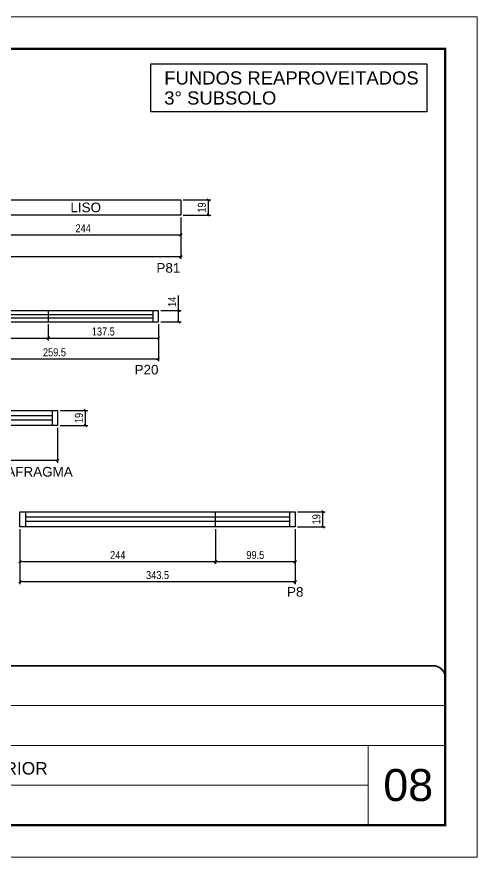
# Model space of a CAD drawing. Extents: x 1959 to 8212, y 239 to 4735.
# Drawn here: x 7638 to 8212, y 2537 to 3587 of the extents above; entities that cross this region are included whole.
import ezdxf

# ---------------------------------------------------------------- set-up
doc = ezdxf.new("R2010")
doc.units = 0
doc.linetypes.add('CONTINUO', pattern=[0])
doc.linetypes.add('DASHED', pattern=[0.75, 0.5, -0.25])
for name, color, linetype in [('5', 5, 'Continuous'), ('COTA', 241, 'Continuous'), ('NOMENCLATURA', 7, 'Continuous'), ('Painéis', 200, 'Continuous'), ('SARR_2.2x7', 40, 'Continuous'), ('SARR_EDITAR', 141, 'Continuous')]:
    doc.layers.add(name, color=color, linetype=linetype)
for name, color, linetype, lineweight in [('CARIMBO', 255, 'Continuous', 9), ('Folhas', 255, 'Continuous', 9), ('SARRAFO DE PRESSAO', 251, 'DASHED', 9)]:
    doc.layers.add(name, color=color, linetype=linetype, lineweight=lineweight)
doc.styles.add('ARIAL', font='arial.ttf')
doc.styles.add('COTA TECNICA', font='techl___.ttf', dxfattribs={"height": 10})
doc.styles.add('COTA TECNICA-50', font='techl___.ttf', dxfattribs={"height": 10})
doc.styles.get("Standard").update_dxf_attribs({"font": 'arial.ttf'})
doc.dimstyles.new('COTA PAINEL-50', dxfattribs={"dimtxt": 10, "dimasz": 3, "dimexe": 3, "dimexo": 3, "dimgap": 3, "dimtad": 1, "dimdec": 1, "dimzin": 12, "dimdsep": 46, "dimtxsty": 'COTA TECNICA-50', "dimblk1": 'OBLIQUE', "dimblk2": 'OBLIQUE', "dimsah": 1, "dimcen": 0.9, "dimclrd": 4, "dimclre": 4, "dimclrt": 240, "dimadec": 1, "dimazin": 3, "dimtfac": 1, "dimtdec": 1, "dimtmove": 0, "dimatfit": 3, "dimfxl": 1, "dimtolj": 1, "dimtzin": 12, "dimarcsym": 0})
doc.dimstyles.new('PAINEL', dxfattribs={"dimtxt": 10, "dimasz": 3, "dimexe": 3, "dimexo": 3, "dimgap": 3, "dimtad": 1, "dimdec": 1, "dimzin": 12, "dimdsep": 46, "dimtxsty": 'COTA TECNICA', "dimblk1": 'OBLIQUE', "dimblk2": 'OBLIQUE', "dimsah": 1, "dimcen": 0.9, "dimclrd": 4, "dimclre": 4, "dimclrt": 240, "dimadec": 1, "dimazin": 3, "dimtfac": 1, "dimtdec": 1, "dimtmove": 0, "dimatfit": 3, "dimfxl": 1, "dimtolj": 1, "dimtzin": 12, "dimarcsym": 0})

# ---------------------------------------------------------------- blocks, each defined once
blk = doc.blocks.new('9999999999')
at = {"color": 30, "linetype": 'CONTINUO'}
for p, q in [((98564.6, 34379.6), (99584, 34379.6)), ((98564.6, 34329.8), (99488, 34329.8)), ((99584, 34329.8), (99488, 34329.8)), ((99488, 34329.8), (99488, 34230.2)), ((98564.6, 34280), (99488, 34280))]:
    blk.add_line(p, q, dxfattribs=at)
at = {"color": 30, "linetype": 'CONTINUO', "const_width": 2}
blk.add_lwpolyline([(99584, 34230.2), (99584, 34414.4, 0.414214), (99569, 34429.4), (98229, 34429.4, 0.414214), (98214, 34414.4), (98214, 34245.2, 0.414214), (98229, 34230.2), (99584, 34230.2)], format="xyb", dxfattribs=at)
at = {"layer": 'Folhas'}
blk.add_lwpolyline([(98139, 34190.2), (99624, 34190.2), (99624, 35240.2), (98139, 35240.2)], close=True, dxfattribs=at)
at = {"layer": 'Folhas', "color": 30, "const_width": 3}
blk.add_lwpolyline([(98214, 34230.2), (99584, 34230.2), (99584, 35200.2), (98214, 35200.2)], close=True, dxfattribs=at)
at = {"color": 7, "linetype": 'Continuous', "ltscale": 5, "style": 'ARIAL'}
blk.add_text('1° SUBSOLO SUPERIOR', height=15.483, dxfattribs=at).set_placement((98837.7, 34293.5))
blk = doc.blocks.new('_Oblique')
at = {"color": 0, "linetype": 'ByBlock', "lineweight": -2}
blk.add_line((-0.5, -0.5), (0.5, 0.5), dxfattribs=at)
blk = doc.blocks.new('*D260')
at = {"layer": 'COTA', "color": 4, "lineweight": -2, "transparency": 16777216}
for p, q in [((7201.9, 3335.9), (7201.9, 3284.1)), ((7842.4, 3335.9), (7842.4, 3284.1)), ((7201.9, 3287.1), (7842.4, 3287.1))]:
    blk.add_line(p, q, dxfattribs=at)
at = {"layer": 'Defpoints', "color": 0, "transparency": 16777216}
for p in [(7201.9, 3338.9), (7842.4, 3338.9), (7842.4, 3287.1)]:
    blk.add_point(p, dxfattribs=at)
at = {"layer": 'COTA', "color": 4, "lineweight": -2, "transparency": 16777216, "xscale": 3, "yscale": 3, "zscale": 3, "rotation": 180}
blk.add_blockref('_Oblique', (7201.9, 3287.1), dxfattribs=at)
at = {"layer": 'COTA', "color": 4, "lineweight": -2, "transparency": 16777216, "xscale": 3, "yscale": 3, "zscale": 3}
blk.add_blockref('_Oblique', (7842.4, 3287.1), dxfattribs=at)
at = {"layer": 'COTA', "color": 240, "transparency": 16777216, "insert": (7522.1, 3295.2), "char_height": 10, "attachment_point": 5, "style": 'COTA TECNICA'}
blk.add_mtext('\\A1;640.5', dxfattribs=at)
blk = doc.blocks.new('*D262')
at = {"layer": 'Defpoints', "color": 0, "transparency": 16777216}
for p in [(7598.4, 3338.9), (7842.4, 3338.9), (7842.4, 3314.3)]:
    blk.add_point(p, dxfattribs=at)
at = {"layer": 'Painéis', "color": 4, "lineweight": -2, "transparency": 16777216}
for p, q in [((7598.4, 3335.9), (7598.4, 3311.3)), ((7842.4, 3335.9), (7842.4, 3311.3)), ((7598.4, 3314.3), (7842.4, 3314.3))]:
    blk.add_line(p, q, dxfattribs=at)
at = {"layer": 'Painéis', "color": 4, "lineweight": -2, "transparency": 16777216, "xscale": 3, "yscale": 3, "zscale": 3, "rotation": 180}
blk.add_blockref('_Oblique', (7598.4, 3314.3), dxfattribs=at)
at = {"layer": 'Painéis', "color": 4, "lineweight": -2, "transparency": 16777216, "xscale": 3, "yscale": 3, "zscale": 3}
blk.add_blockref('_Oblique', (7842.4, 3314.3), dxfattribs=at)
at = {"layer": 'Painéis', "color": 240, "transparency": 16777216, "insert": (7720.4, 3322.4), "char_height": 10, "attachment_point": 5, "style": 'COTA TECNICA'}
blk.add_mtext('\\A1;244', dxfattribs=at)
blk = doc.blocks.new('*D263')
at = {"layer": 'Defpoints', "color": 0, "transparency": 16777216}
for p in [(7842.4, 3357.9), (7876.7, 3357.9), (7842.4, 3338.9)]:
    blk.add_point(p, dxfattribs=at)
at = {"layer": 'Painéis', "color": 4, "lineweight": -2, "transparency": 16777216}
for p, q in [((7845.4, 3357.9), (7879.7, 3357.9)), ((7876.7, 3338.9), (7876.7, 3357.9)), ((7845.4, 3338.9), (7879.7, 3338.9))]:
    blk.add_line(p, q, dxfattribs=at)
at = {"layer": 'Painéis', "color": 4, "lineweight": -2, "transparency": 16777216, "xscale": 3, "yscale": 3, "zscale": 3}
for p, rotation in [((7876.7, 3357.9), 90), ((7876.7, 3338.9), 270)]:
    blk.add_blockref('_Oblique', p, dxfattribs=dict(at, rotation=rotation))
at = {"layer": 'Painéis', "color": 240, "transparency": 16777216, "insert": (7868.6, 3348.4), "char_height": 10, "attachment_point": 5, "rotation": 90, "style": 'COTA TECNICA'}
blk.add_mtext('\\A1;19', dxfattribs=at)
blk = doc.blocks.new('*D308')
at = {"layer": 'COTA', "color": 4, "lineweight": -2, "transparency": 16777216}
for p, q in [((7453.6, 3072.9), (7453.6, 3029.5)), ((7688.6, 3072.9), (7688.6, 3029.5)), ((7453.6, 3032.5), (7688.6, 3032.5))]:
    blk.add_line(p, q, dxfattribs=at)
at = {"layer": 'Defpoints', "color": 0, "transparency": 16777216}
for p in [(7453.6, 3075.9), (7688.6, 3075.9), (7688.6, 3032.5)]:
    blk.add_point(p, dxfattribs=at)
at = {"layer": 'COTA', "color": 4, "lineweight": -2, "transparency": 16777216, "xscale": 3, "yscale": 3, "zscale": 3, "rotation": 180}
blk.add_blockref('_Oblique', (7453.6, 3032.5), dxfattribs=at)
at = {"layer": 'COTA', "color": 4, "lineweight": -2, "transparency": 16777216, "xscale": 3, "yscale": 3, "zscale": 3}
blk.add_blockref('_Oblique', (7688.6, 3032.5), dxfattribs=at)
at = {"layer": 'COTA', "color": 240, "transparency": 16777216, "insert": (7571.1, 3040.7), "char_height": 10, "attachment_point": 5, "style": 'COTA TECNICA'}
blk.add_mtext('\\A1;235', dxfattribs=at)
blk = doc.blocks.new('*D309')
at = {"layer": 'COTA', "color": 4, "lineweight": -2, "transparency": 16777216}
for p, q in [((7691.6, 3094.9), (7726.2, 3094.9)), ((7723.2, 3075.9), (7723.2, 3094.9)), ((7691.6, 3075.9), (7726.2, 3075.9))]:
    blk.add_line(p, q, dxfattribs=at)
at = {"layer": 'Defpoints', "color": 0, "transparency": 16777216}
for p in [(7688.6, 3094.9), (7723.2, 3094.9), (7688.6, 3075.9)]:
    blk.add_point(p, dxfattribs=at)
at = {"layer": 'COTA', "color": 4, "lineweight": -2, "transparency": 16777216, "xscale": 3, "yscale": 3, "zscale": 3}
for p, rotation in [((7723.2, 3094.9), 90), ((7723.2, 3075.9), 270)]:
    blk.add_blockref('_Oblique', p, dxfattribs=dict(at, rotation=rotation))
at = {"layer": 'COTA', "color": 240, "transparency": 16777216, "insert": (7715.1, 3085.4), "char_height": 10, "attachment_point": 5, "rotation": 90, "style": 'COTA TECNICA'}
blk.add_mtext('\\A1;19', dxfattribs=at)
blk = doc.blocks.new('*D312')
at = {"layer": 'COTA', "color": 4, "lineweight": -2, "transparency": 16777216}
for p, q in [((7839.6, 3219.5), (7839.6, 3238.6)), ((7817.3, 3219.5), (7842.6, 3219.5)), ((7839.6, 3205.5), (7839.6, 3219.5)), ((7817.3, 3205.5), (7842.6, 3205.5))]:
    blk.add_line(p, q, dxfattribs=at)
at = {"layer": 'Defpoints', "color": 0, "transparency": 16777216}
for p in [(7814.3, 3219.5), (7839.6, 3219.5), (7814.3, 3205.5)]:
    blk.add_point(p, dxfattribs=at)
at = {"layer": 'COTA', "color": 4, "lineweight": -2, "transparency": 16777216, "xscale": 3, "yscale": 3, "zscale": 3}
for p, rotation in [((7839.6, 3219.5), 90), ((7839.6, 3205.5), 270)]:
    blk.add_blockref('_Oblique', p, dxfattribs=dict(at, rotation=rotation))
at = {"layer": 'COTA', "color": 240, "transparency": 16777216, "insert": (7831.5, 3230.5), "char_height": 10, "attachment_point": 5, "rotation": 90, "style": 'COTA TECNICA'}
blk.add_mtext('\\A1;14', dxfattribs=at)
blk = doc.blocks.new('*D313')
at = {"layer": 'COTA', "color": 4, "linetype": 'ByBlock', "lineweight": -2, "transparency": 16777216}
for p, q in [((7554.8, 3202.5), (7554.8, 3156.3)), ((7814.3, 3202.5), (7814.3, 3156.3)), ((7554.8, 3159.3), (7814.3, 3159.3))]:
    blk.add_line(p, q, dxfattribs=at)
at = {"layer": 'Defpoints', "color": 0, "linetype": 'ByBlock', "transparency": 16777216}
for p in [(7554.8, 3205.5), (7814.3, 3205.5), (7814.3, 3159.3)]:
    blk.add_point(p, dxfattribs=at)
at = {"layer": 'COTA', "color": 4, "linetype": 'ByBlock', "lineweight": -2, "transparency": 16777216, "xscale": 3, "yscale": 3, "zscale": 3, "rotation": 180}
blk.add_blockref('_Oblique', (7554.8, 3159.3), dxfattribs=at)
at = {"layer": 'COTA', "color": 4, "linetype": 'ByBlock', "lineweight": -2, "transparency": 16777216, "xscale": 3, "yscale": 3, "zscale": 3}
blk.add_blockref('_Oblique', (7814.3, 3159.3), dxfattribs=at)
at = {"layer": 'COTA', "color": 240, "linetype": 'ByBlock', "transparency": 16777216, "insert": (7684.6, 3167.4), "char_height": 10, "attachment_point": 5, "style": 'COTA TECNICA-50'}
blk.add_mtext('\\A1;259.5', dxfattribs=at)
blk = doc.blocks.new('*D314')
at = {"layer": 'COTA', "color": 4, "lineweight": -2, "transparency": 16777216}
for p, q in [((7554.8, 3202.5), (7554.8, 3182.2)), ((7676.8, 3202.5), (7676.8, 3182.2)), ((7554.8, 3185.2), (7676.8, 3185.2))]:
    blk.add_line(p, q, dxfattribs=at)
at = {"layer": 'Defpoints', "color": 0, "transparency": 16777216}
for p in [(7554.8, 3205.5), (7676.8, 3205.5), (7676.8, 3185.2)]:
    blk.add_point(p, dxfattribs=at)
at = {"layer": 'COTA', "color": 4, "lineweight": -2, "transparency": 16777216, "xscale": 3, "yscale": 3, "zscale": 3, "rotation": 180}
blk.add_blockref('_Oblique', (7554.8, 3185.2), dxfattribs=at)
at = {"layer": 'COTA', "color": 4, "lineweight": -2, "transparency": 16777216, "xscale": 3, "yscale": 3, "zscale": 3}
blk.add_blockref('_Oblique', (7676.8, 3185.2), dxfattribs=at)
at = {"layer": 'COTA', "color": 240, "transparency": 16777216, "insert": (7615.8, 3193.3), "char_height": 10, "attachment_point": 5, "style": 'COTA TECNICA'}
blk.add_mtext('\\A1;122', dxfattribs=at)
blk = doc.blocks.new('*D315')
at = {"layer": 'COTA', "color": 4, "lineweight": -2, "transparency": 16777216}
for p, q in [((7676.8, 3202.5), (7676.8, 3182.2)), ((7814.3, 3202.5), (7814.3, 3182.2)), ((7676.8, 3185.2), (7814.3, 3185.2))]:
    blk.add_line(p, q, dxfattribs=at)
at = {"layer": 'Defpoints', "color": 0, "transparency": 16777216}
for p in [(7676.8, 3205.5), (7814.3, 3205.5), (7814.3, 3185.2)]:
    blk.add_point(p, dxfattribs=at)
at = {"layer": 'COTA', "color": 4, "lineweight": -2, "transparency": 16777216, "xscale": 3, "yscale": 3, "zscale": 3, "rotation": 180}
blk.add_blockref('_Oblique', (7676.8, 3185.2), dxfattribs=at)
at = {"layer": 'COTA', "color": 4, "lineweight": -2, "transparency": 16777216, "xscale": 3, "yscale": 3, "zscale": 3}
blk.add_blockref('_Oblique', (7814.3, 3185.2), dxfattribs=at)
at = {"layer": 'COTA', "color": 240, "transparency": 16777216, "insert": (7745.6, 3193.4), "char_height": 10, "attachment_point": 5, "style": 'COTA TECNICA'}
blk.add_mtext('\\A1;137.5', dxfattribs=at)
blk = doc.blocks.new('*D320')
at = {"layer": 'COTA', "color": 4, "lineweight": -2, "transparency": 16777216}
for p, q in [((7641.6, 2946.3), (7641.6, 2877.9)), ((7985.1, 2946.3), (7985.1, 2877.9)), ((7641.6, 2880.9), (7985.1, 2880.9))]:
    blk.add_line(p, q, dxfattribs=at)
at = {"layer": 'Defpoints', "color": 0, "transparency": 16777216}
for p in [(7641.6, 2949.3), (7985.1, 2949.3), (7985.1, 2880.9)]:
    blk.add_point(p, dxfattribs=at)
at = {"layer": 'COTA', "color": 4, "lineweight": -2, "transparency": 16777216, "xscale": 3, "yscale": 3, "zscale": 3, "rotation": 180}
blk.add_blockref('_Oblique', (7641.6, 2880.9), dxfattribs=at)
at = {"layer": 'COTA', "color": 4, "lineweight": -2, "transparency": 16777216, "xscale": 3, "yscale": 3, "zscale": 3}
blk.add_blockref('_Oblique', (7985.1, 2880.9), dxfattribs=at)
at = {"layer": 'COTA', "color": 240, "transparency": 16777216, "insert": (7813.3, 2889.1), "char_height": 10, "attachment_point": 5, "style": 'COTA TECNICA'}
blk.add_mtext('\\A1;343.5', dxfattribs=at)
blk = doc.blocks.new('*D321')
at = {"layer": 'COTA', "color": 4, "lineweight": -2, "transparency": 16777216}
for p, q in [((7988.1, 2968.3), (8022.7, 2968.3)), ((8019.7, 2949.3), (8019.7, 2968.3)), ((7988.1, 2949.3), (8022.7, 2949.3))]:
    blk.add_line(p, q, dxfattribs=at)
at = {"layer": 'Defpoints', "color": 0, "transparency": 16777216}
for p in [(7985.1, 2968.3), (8019.7, 2968.3), (7985.1, 2949.3)]:
    blk.add_point(p, dxfattribs=at)
at = {"layer": 'COTA', "color": 4, "lineweight": -2, "transparency": 16777216, "xscale": 3, "yscale": 3, "zscale": 3}
for p, rotation in [((8019.7, 2968.3), 90), ((8019.7, 2949.3), 270)]:
    blk.add_blockref('_Oblique', p, dxfattribs=dict(at, rotation=rotation))
at = {"layer": 'COTA', "color": 240, "transparency": 16777216, "insert": (8011.6, 2958.8), "char_height": 10, "attachment_point": 5, "rotation": 90, "style": 'COTA TECNICA'}
blk.add_mtext('\\A1;19', dxfattribs=at)
blk = doc.blocks.new('*D326')
at = {"layer": 'COTA', "color": 4, "lineweight": -2, "transparency": 16777216}
for p, q in [((7641.6, 2946.3), (7641.6, 2903)), ((7885.6, 2946.3), (7885.6, 2903)), ((7641.6, 2906), (7885.6, 2906))]:
    blk.add_line(p, q, dxfattribs=at)
at = {"layer": 'Defpoints', "color": 0, "transparency": 16777216}
for p in [(7641.6, 2949.3), (7885.6, 2949.3), (7885.6, 2906)]:
    blk.add_point(p, dxfattribs=at)
at = {"layer": 'COTA', "color": 4, "lineweight": -2, "transparency": 16777216, "xscale": 3, "yscale": 3, "zscale": 3, "rotation": 180}
blk.add_blockref('_Oblique', (7641.6, 2906), dxfattribs=at)
at = {"layer": 'COTA', "color": 4, "lineweight": -2, "transparency": 16777216, "xscale": 3, "yscale": 3, "zscale": 3}
blk.add_blockref('_Oblique', (7885.6, 2906), dxfattribs=at)
at = {"layer": 'COTA', "color": 240, "transparency": 16777216, "insert": (7763.6, 2914.1), "char_height": 10, "attachment_point": 5, "style": 'COTA TECNICA'}
blk.add_mtext('\\A1;244', dxfattribs=at)
blk = doc.blocks.new('*D327')
at = {"layer": 'COTA', "color": 4, "lineweight": -2, "transparency": 16777216}
for p, q in [((7885.6, 2946.3), (7885.6, 2903)), ((7985.1, 2946.3), (7985.1, 2903)), ((7885.6, 2906), (7985.1, 2906))]:
    blk.add_line(p, q, dxfattribs=at)
at = {"layer": 'Defpoints', "color": 0, "transparency": 16777216}
for p in [(7885.6, 2949.3), (7985.1, 2949.3), (7985.1, 2906)]:
    blk.add_point(p, dxfattribs=at)
at = {"layer": 'COTA', "color": 4, "lineweight": -2, "transparency": 16777216, "xscale": 3, "yscale": 3, "zscale": 3, "rotation": 180}
blk.add_blockref('_Oblique', (7885.6, 2906), dxfattribs=at)
at = {"layer": 'COTA', "color": 4, "lineweight": -2, "transparency": 16777216, "xscale": 3, "yscale": 3, "zscale": 3}
blk.add_blockref('_Oblique', (7985.1, 2906), dxfattribs=at)
at = {"layer": 'COTA', "color": 240, "transparency": 16777216, "insert": (7935.3, 2914.2), "char_height": 10, "attachment_point": 5, "style": 'COTA TECNICA'}
blk.add_mtext('\\A1;99.5', dxfattribs=at)

msp = doc.modelspace()

# ---------------------------------------------------------------- linework, layer by layer
at = {"layer": 'NOMENCLATURA', "linetype": 'Continuous'}
msp.add_lwpolyline([(7804.94, 3527.99), (8149.44, 3527.99), (8149.44, 3467.97), (7804.94, 3467.97)], close=True, dxfattribs=at)
at = {"layer": 'Painéis'}
for p, q in [((7445.88, 3357.89), (7842.38, 3357.89)), ((7842.38, 3357.89), (7842.38, 3338.89)), ((7842.38, 3338.89), (7445.88, 3338.89)), ((7453.59, 3094.9), (7688.59, 3094.9)), ((7688.59, 3094.9), (7688.59, 3075.9)), ((7688.59, 3075.9), (7453.59, 3075.9)), ((7641.59, 2949.34), (7641.59, 2968.34)), ((7641.59, 2968.34), (7985.09, 2968.34)), ((7885.59, 2949.34), (7885.59, 2968.34)), ((7985.09, 2968.34), (7985.09, 2949.34)), ((7985.09, 2949.34), (7641.59, 2949.34))]:
    msp.add_line(p, q, dxfattribs=at)
at = {"layer": 'Painéis', "linetype": 'ByBlock'}
for p, q in [((7814.31, 3219.46), (7554.81, 3219.46)), ((7676.81, 3219.46), (7676.81, 3205.46)), ((7814.31, 3205.46), (7814.31, 3219.46)), ((7554.81, 3205.46), (7814.31, 3205.46))]:
    msp.add_line(p, q, dxfattribs=at)
at = {"layer": 'SARR_2.2x7', "linetype": 'Continuous'}
for p, q in [((7807.31, 3219.46), (7807.31, 3205.46)), ((7681.59, 3087.9), (7460.59, 3087.9)), ((7681.59, 3094.9), (7681.59, 3075.9)), ((7460.59, 3082.9), (7681.59, 3082.9)), ((7648.59, 2968.34), (7648.59, 2949.34)), ((7885.59, 2961.34), (7648.59, 2961.34)), ((7978.09, 2961.34), (7885.59, 2961.34)), ((7978.09, 2968.34), (7978.09, 2949.34)), ((7648.59, 2956.34), (7885.59, 2956.34)), ((7885.59, 2956.34), (7978.09, 2956.34))]:
    msp.add_line(p, q, dxfattribs=at)
at = {"layer": 'SARR_EDITAR', "linetype": 'Continuous'}
for p, q in [((7807.31, 3214.46), (7561.81, 3214.46)), ((7561.81, 3210.46), (7807.31, 3210.46))]:
    msp.add_line(p, q, dxfattribs=at)

# ---------------------------------------------------------------- block references
at = {"layer": 'SARRAFO DE PRESSAO', "color": 6, "linetype": 'ByBlock'}
msp.add_blockref('9999999999', (-91411.71, -31653.56), dxfattribs=at)

# ---------------------------------------------------------------- texts
at = {"layer": '5', "linetype": 'Continuous'}
for s, rotation, p in [('LISO', 359.99996, (7704.55, 3342.51)), ('P81', 359.99996, (7811.92, 3266.91)), ('P20', 0.00004, (7784.63, 3139.8)), ('DIAFRAGMA', 359.99996, (7607.78, 3012.27)), ('P8', 359.99996, (7974.89, 2862.13))]:
    msp.add_text(s, height=12, rotation=rotation, dxfattribs=at).set_placement(p)
at = {"layer": 'CARIMBO', "style": 'ARIAL'}
msp.add_text('08', height=40, dxfattribs=at).set_placement((8095.13, 2606.79))
at = {"layer": 'NOMENCLATURA', "linetype": 'Continuous'}
for s, p in [('FUNDOS REAPROVEITADOS', (7821.69, 3502.02)), ('3° SUBSOLO', (7821.69, 3476.99))]:
    msp.add_text(s, height=16.5, dxfattribs=at).set_placement(p)

# ---------------------------------------------------------------- dimensions: what is measured, and where the dimension line sits
at = {"layer": 'COTA'}
for base, p1, p2, picture, middle in [((7842.38, 3287.11), (7201.88, 3338.89), (7842.38, 3338.89), '*D260', (7522.13, 3295.22)), ((7676.81, 3185.22), (7554.81, 3205.46), (7676.81, 3205.46), '*D314', (7615.81, 3193.28)), ((7688.59, 3032.47), (7453.59, 3075.9), (7688.59, 3075.9), '*D308', (7571.09, 3040.69)), ((7985.09, 2880.91), (7641.59, 2949.34), (7985.09, 2949.34), '*D320', (7813.34, 2889.13)), ((7885.59, 2906.04), (7641.59, 2949.34), (7885.59, 2949.34), '*D326', (7763.59, 2914.12))]:
    dim = msp.add_linear_dim(base=base, p1=p1, p2=p2, dimstyle='PAINEL', dxfattribs=at)
    dim.commit()
    dim.dimension.update_dxf_attribs({"geometry": picture, "text_midpoint": middle})
for base, p1, p2, picture, middle in [((7839.61, 3219.46), (7814.31, 3205.46), (7814.31, 3219.46), '*D312', (7831.53, 3230.52)), ((7723.22, 3094.9), (7688.59, 3075.9), (7688.59, 3094.9), '*D309', (7715.13, 3085.4)), ((8019.72, 2968.34), (7985.09, 2949.34), (7985.09, 2968.34), '*D321', (8011.63, 2958.84))]:
    dim = msp.add_linear_dim(base=base, p1=p1, p2=p2, angle=90, dimstyle='PAINEL', dxfattribs=at)
    dim.commit()
    dim.dimension.update_dxf_attribs({"geometry": picture, "text_midpoint": middle})
at = {"layer": 'COTA', "color": 1, "linetype": 'ByBlock'}
dim = msp.add_linear_dim(base=(7814.31, 3159.26), p1=(7554.81, 3205.46), p2=(7814.31, 3205.46), dimstyle='COTA PAINEL-50', override={"dimarcsym": 1}, dxfattribs=at)
dim.commit()
dim.dimension.update_dxf_attribs({"geometry": '*D313', "text_midpoint": (7684.56, 3167.4)})
at = {"layer": 'COTA'}
for base, p1, p2, picture, middle in [((7814.31, 3185.22), (7676.81, 3205.46), (7814.31, 3205.46), '*D315', (7745.56, 3193.44)), ((7985.09, 2906.04), (7885.59, 2949.34), (7985.09, 2949.34), '*D327', (7935.34, 2914.18))]:
    dim = msp.add_linear_dim(base=base, p1=p1, p2=p2, dimstyle='PAINEL', override={"dimtmove": 1}, dxfattribs=at)
    dim.commit()
    dim.dimension.update_dxf_attribs({"geometry": picture, "text_midpoint": middle})
at = {"layer": 'Painéis'}
dim = msp.add_linear_dim(base=(7876.68, 3357.89), p1=(7842.38, 3338.89), p2=(7842.38, 3357.89), angle=90, dimstyle='PAINEL', dxfattribs=at)
dim.commit()
dim.dimension.update_dxf_attribs({"geometry": '*D263', "text_midpoint": (7868.6, 3348.39)})
dim = msp.add_linear_dim(base=(7842.38, 3314.28), p1=(7598.38, 3338.89), p2=(7842.38, 3338.89), dimstyle='PAINEL', override={"dimtmove": 1}, dxfattribs=at)
dim.commit()
dim.dimension.update_dxf_attribs({"geometry": '*D262', "text_midpoint": (7720.38, 3322.35)})

doc.saveas('drawing.dxf')
